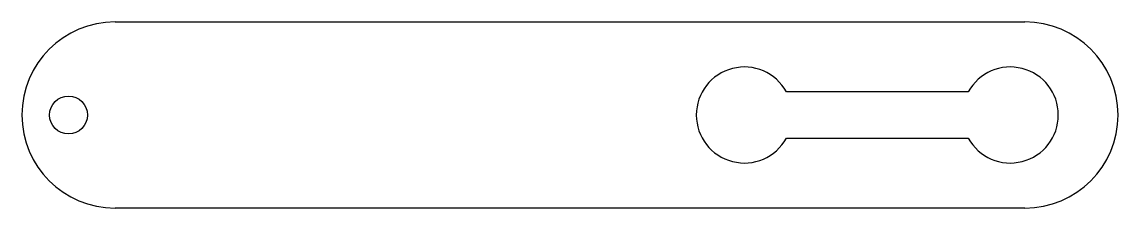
# Model space of a CAD drawing. Header units: millimetres. Extents: x -70 to 118, y -16 to 16.
import ezdxf

# ---------------------------------------------------------------- set-up
doc = ezdxf.new("R2010")
doc.units = ezdxf.units.MM

msp = doc.modelspace()

# ---------------------------------------------------------------- linework, layer by layer
at = {"color": 7, "linetype": 'Continuous', "lineweight": 25}
for p, q in [((-54, 16), (102.13, 16)), ((92.42, 4), (61.22, 4)), ((61.22, -4), (92.42, -4)), ((102.13, -16), (-54, -16))]:
    msp.add_line(p, q, dxfattribs=at)
msp.add_circle((-62, 0), 3.25, dxfattribs=at)
for centre, radius, start, end in [((-54, 0), 16, 90, 270), ((102.13, 0), 16, 270, 90), ((54, 0), 8.25, 29.0025, 330.9975), ((99.63, 0), 8.25, 209.0025, 150.9975)]:
    msp.add_arc(centre, radius, start, end, dxfattribs=at)

doc.saveas('drawing.dxf')
